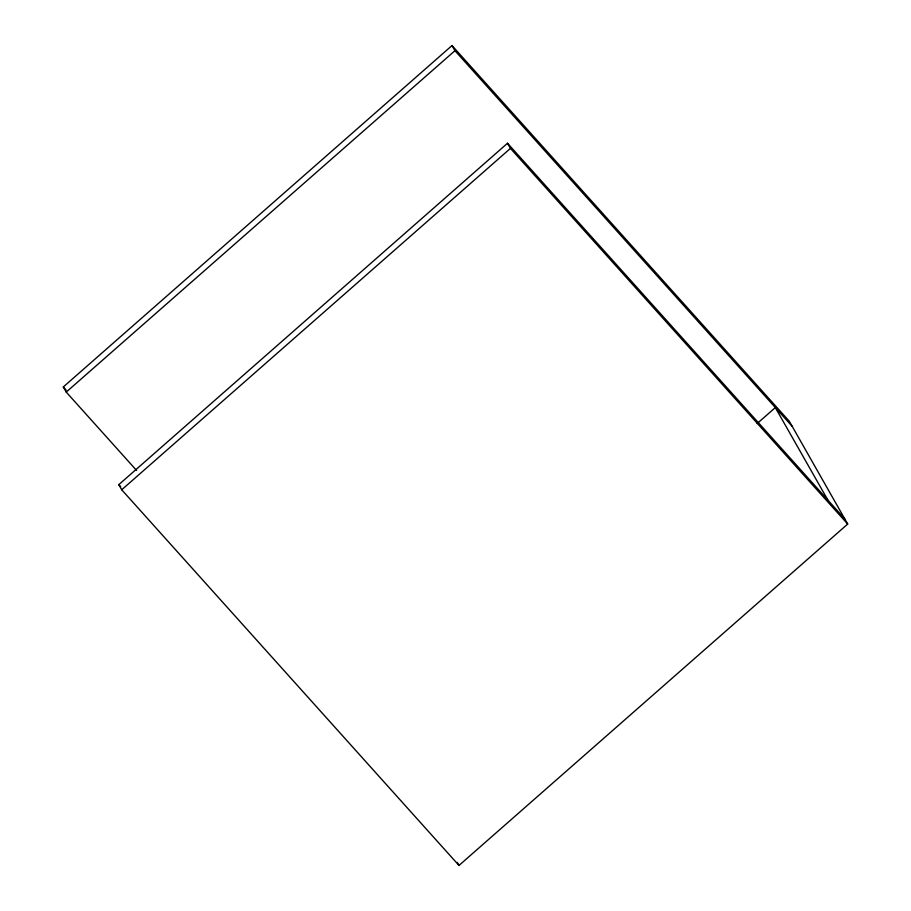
<?xml version="1.0" encoding="UTF-8"?>
<svg xmlns="http://www.w3.org/2000/svg" width="911" height="911" viewBox="0 0 911 911"><rect width="100%" height="100%" fill="white"/><g stroke="black" fill="none" stroke-linecap="round" stroke-linejoin="round"><path stroke-width="1.37" d="M136.582 470.452L66.23 392.083L63.303 386.947L452.015 45.55L789.279 421.224L847.697 524.053L458.985 865.45L121.721 489.776L118.806 484.641L507.518 143.243L844.77 518.917M66.23 392.083L454.942 50.697L452.015 45.55M121.721 489.776L510.433 148.391L507.518 143.243M757.178 423.524L775.329 407.581L827.905 500.128M454.942 50.697L792.194 426.359M510.433 148.391L847.697 524.053M63.303 386.947L66.15 390.124M118.806 484.641L120.707 486.759M457.231 862.364L458.985 865.45"/></g></svg>
